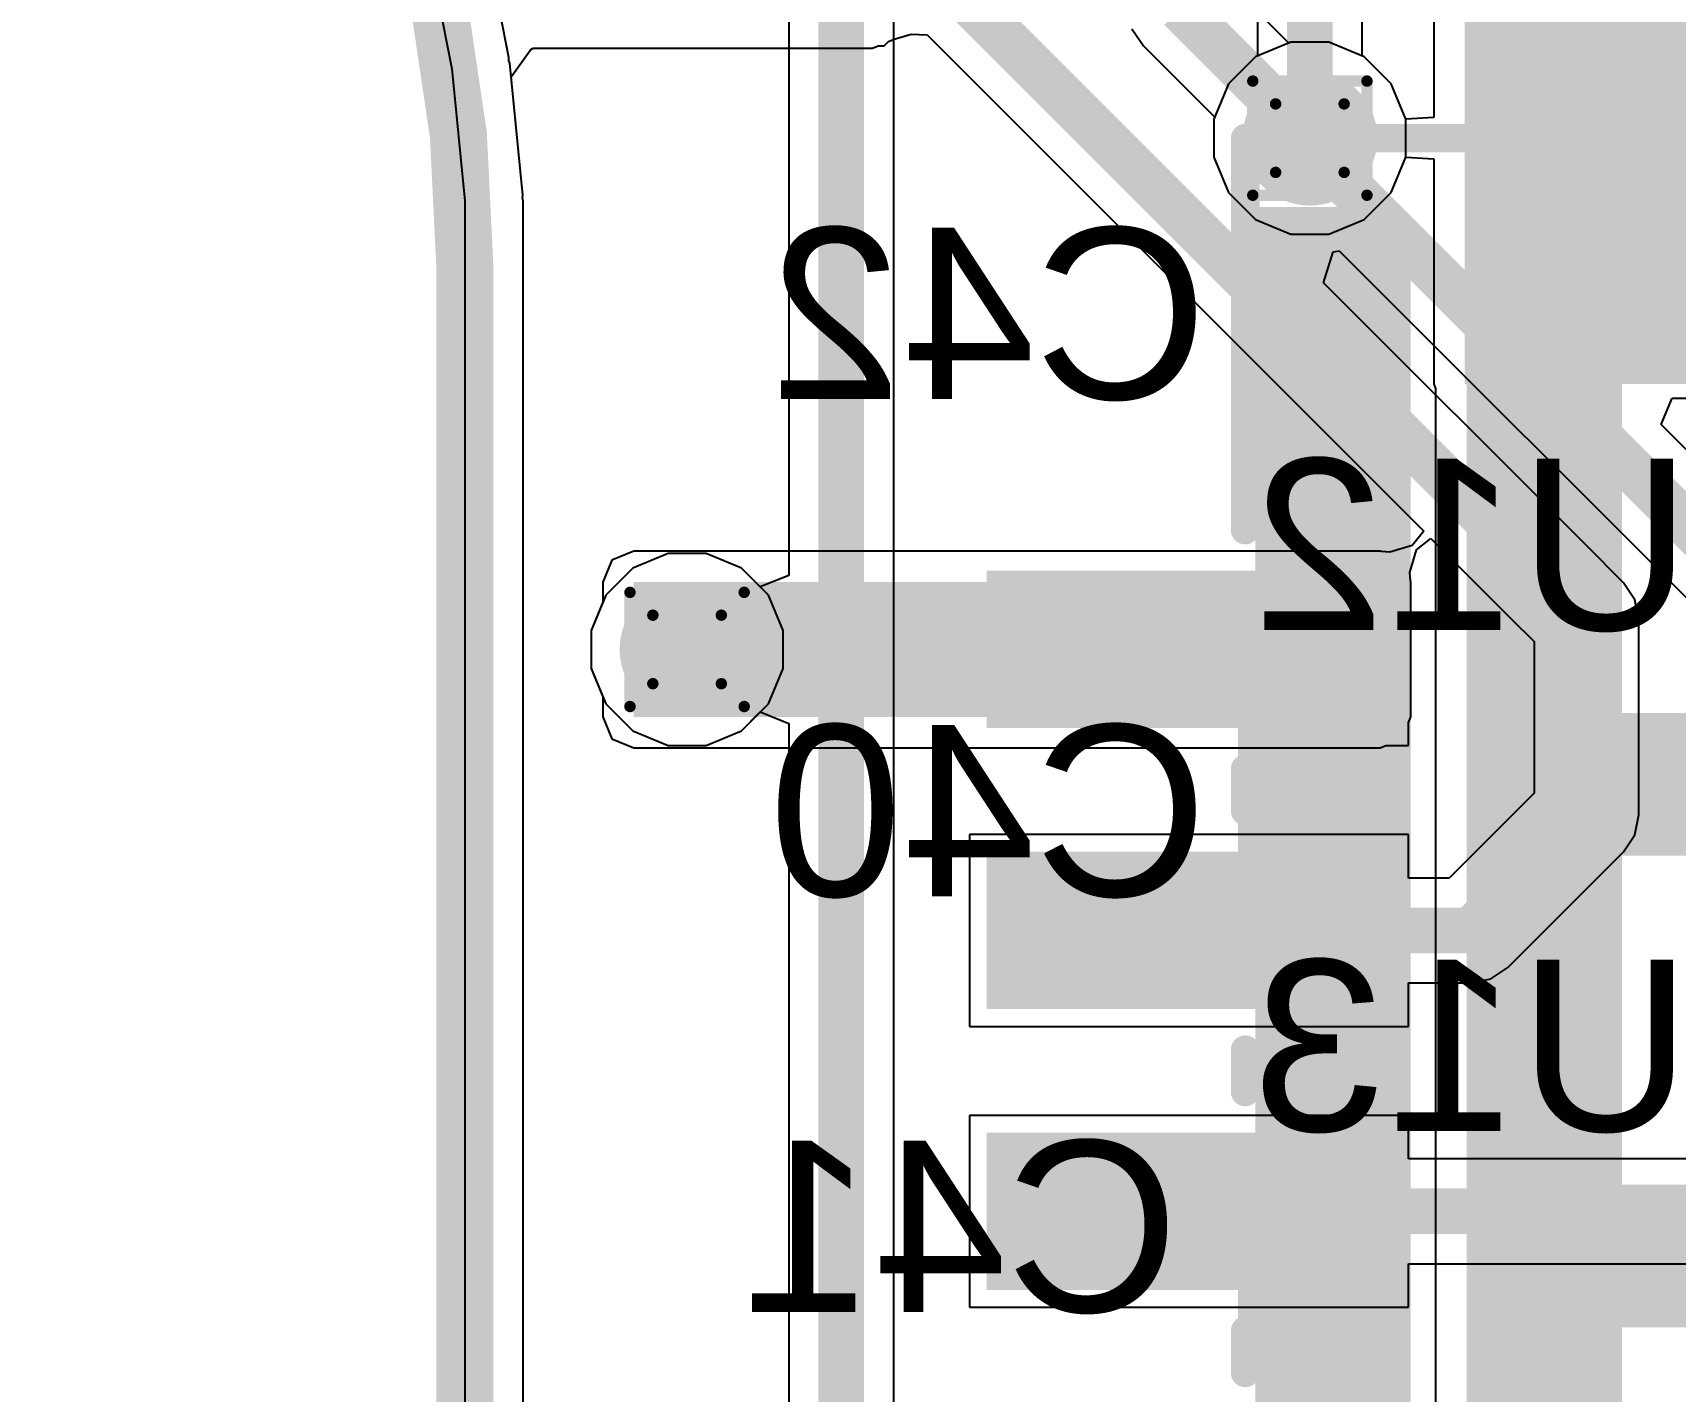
# Model space of a CAD drawing. Header units: inches. Extents: x -22 to 5433, y -13 to 5447.
# Drawn here: x 56.64 to 63.94, y 15.98 to 22.03 of the extents above; entities that cross this region are included whole.
import ezdxf

# ---------------------------------------------------------------- set-up
doc = ezdxf.new("R2010")
doc.units = ezdxf.units.IN
for name, color, linetype in [('Board_outline', 216, 'Continuous'), ('Bottom Layer', 5, 'Continuous'), ('Bottom Overlay', 54, 'Continuous'), ('Bottom Paste', 16, 'Continuous'), ('Bottom Solder', 6, 'Continuous'), ('Dimensions', 6, 'Continuous'), ('Drill Drawing', 1, 'Continuous'), ('Ground', 16, 'Continuous'), ('Multi-Layer', 9, 'Continuous'), ('Power', 76, 'Continuous'), ('Top Layer', 1, 'Continuous'), ('Top Overlay', 2, 'Continuous'), ('Top Paste', 8, 'Continuous'), ('Top Solder', 216, 'Continuous'), ('Via Holes', 16, 'Continuous')]:
    doc.layers.add(name, color=color, linetype=linetype)
doc.styles.add('Arial', font='', dxfattribs={"height": 0.2})
doc.styles.get('Arial').set_extended_font_data('Arial')

msp = doc.modelspace()

# ---------------------------------------------------------------- hatches: boundary and pattern name
at = {"layer": 'Bottom Layer'}
for points in [[(64.81995418, 24.9394472), (63.00797406, 24.9394472), (63.00797406, 20.46267688), (64.81995418, 20.46267688)], [(62.76714396, 21.09767688), (62.07637064, 21.09767688), (62.07637064, 14.16668236), (62.76714396, 14.16668236)], [(62.1525681, 20.46267688), (62.1525681, 21.09767688), (62.6097681, 21.09767688), (62.6097681, 20.46267688)], [(63.70694396, 21.09767688), (63.01617064, 21.09767688), (63.01617064, 12.9992374), (63.70694396, 12.9992374)], [(63.09236809999999, 20.46267688), (63.09236809999999, 21.09767688), (63.5495681, 21.09767688), (63.5495681, 20.46267688)], [(62.1525681, 18.36401204), (62.1525681, 18.99901204), (62.6097681, 18.99901204), (62.6097681, 18.36401204)], [(63.09236809999999, 18.36401204), (63.09236809999999, 18.99901204), (63.5495681, 18.99901204), (63.5495681, 18.36401204)], [(64.81995418, 18.99901458), (63.09237318, 18.99901458), (63.09237318, 18.36401458), (64.81995418, 18.36401458)], [(62.1525681, 16.2653472), (62.1525681, 16.9003472), (62.6097681, 16.9003472), (62.6097681, 16.2653472)], [(63.09236809999999, 16.2653472), (63.09236809999999, 16.9003472), (63.5495681, 16.9003472), (63.5495681, 16.2653472)], [(64.81995418, 16.90034974), (63.09237318, 16.90034974), (63.09237318, 16.26534974), (64.81995418, 16.26534974)]]:
    msp.add_hatch(color=5, dxfattribs=at).paths.add_polyline_path(points)
h = msp.add_hatch(color=5, dxfattribs=at)
edge = h.paths.add_edge_path()
edge.add_arc((62.31933942, 21.55709684), 0.2999994, 0, 360)
h = msp.add_hatch(color=5, dxfattribs=at)
edge = h.paths.add_edge_path()
edge.add_arc((59.54906809999999, 19.28214584), 0.2999994, 0, 360)
at = {"layer": 'Bottom Paste'}
for points in [[(62.1525681, 20.46267688), (62.1525681, 21.09767688), (62.6097681, 21.09767688), (62.6097681, 20.46267688)], [(63.09236809999999, 20.46267688), (63.09236809999999, 21.09767688), (63.5495681, 21.09767688), (63.5495681, 20.46267688)], [(62.1525681, 18.36401204), (62.1525681, 18.99901204), (62.6097681, 18.99901204), (62.6097681, 18.36401204)], [(63.09236809999999, 18.36401204), (63.09236809999999, 18.99901204), (63.5495681, 18.99901204), (63.5495681, 18.36401204)], [(62.1525681, 16.2653472), (62.1525681, 16.9003472), (62.6097681, 16.9003472), (62.6097681, 16.2653472)], [(63.09236809999999, 16.2653472), (63.09236809999999, 16.9003472), (63.5495681, 16.9003472), (63.5495681, 16.2653472)]]:
    msp.add_hatch(color=16, dxfattribs=at).paths.add_polyline_path(points)
at = {"layer": 'Bottom Solder'}
for points in [[(62.09256822, 20.402677), (62.09256822, 21.15767676), (62.66976798, 21.15767676), (62.66976798, 20.402677)], [(63.03236822, 20.402677), (63.03236822, 21.15767676), (63.60956797999999, 21.15767676), (63.60956797999999, 20.402677)], [(62.09256822, 18.30401216), (62.09256822, 19.05901192), (62.66976798, 19.05901192), (62.66976798, 18.30401216)], [(63.03236822, 18.30401216), (63.03236822, 19.05901192), (63.60956797999999, 19.05901192), (63.60956797999999, 18.30401216)], [(62.09256822, 16.20534732), (62.09256822, 16.96034708), (62.66976798, 16.96034708), (62.66976798, 16.20534732)], [(63.03236822, 16.20534732), (63.03236822, 16.96034708), (63.60956797999999, 16.96034708), (63.60956797999999, 16.20534732)]]:
    msp.add_hatch(color=6, dxfattribs=at).paths.add_polyline_path(points)
at = {"layer": 'Ground'}
h = msp.add_hatch(color=16, dxfattribs=at)
edge = h.paths.add_edge_path()
edge.add_arc((62.31933942, 21.55709684), 0.2999994, 0, 360)
h = msp.add_hatch(color=16, dxfattribs=at)
edge = h.paths.add_edge_path()
edge.add_arc((59.54906809999999, 19.28214584), 0.2999994, 0, 360)
at = {"layer": 'Power'}
h = msp.add_hatch(color=76, dxfattribs=at)
edge = h.paths.add_edge_path()
edge.add_arc((62.31933942, 21.55709684), 0.2999994, 0, 360)
h = msp.add_hatch(color=76, dxfattribs=at)
edge = h.paths.add_edge_path()
edge.add_arc((59.54906809999999, 19.28214584), 0.2999994, 0, 360)
at = {"layer": 'Top Layer'}
h = msp.add_hatch(color=1, dxfattribs=at)
edge = h.paths.add_edge_path()
edge.add_arc((62.31933942, 21.55709684), 0.2999994, 0, 360)
for points in [[(63.63149834, 20.52727924), (63.63149834, 21.73728444), (66.33149293999999, 21.73728444), (66.33149293999999, 20.52727924)], [(59.31173304, 18.98214644), (62.6315994, 18.98214644), (62.6315994, 19.58214524), (59.31173304, 19.58214524)], [(60.93160533999999, 18.98214644), (60.93160533999999, 19.58214524), (62.63160193999999, 19.58214524), (62.63160193999999, 18.98214644)], [(60.93160533999999, 17.73195844), (60.93160533999999, 18.33195724), (62.63160193999999, 18.33195724), (62.63160193999999, 17.73195844)], [(60.93160533999999, 16.48202444), (60.93160533999999, 17.08202324), (62.63160193999999, 17.08202324), (62.63160193999999, 16.48202444)]]:
    msp.add_hatch(color=1, dxfattribs=at).paths.add_polyline_path(points)
h = msp.add_hatch(color=1, dxfattribs=at)
edge = h.paths.add_edge_path()
edge.add_arc((59.54906809999999, 19.28214584), 0.2999994, 0, 360)
at = {"layer": 'Top Paste'}
for points in [[(63.63149834, 20.52727924), (63.63149834, 21.73728444), (66.33149293999999, 21.73728444), (66.33149293999999, 20.52727924)], [(60.93160533999999, 18.98214644), (60.93160533999999, 19.58214524), (62.63160193999999, 19.58214524), (62.63160193999999, 18.98214644)], [(60.93160533999999, 17.73195844), (60.93160533999999, 18.33195724), (62.63160193999999, 18.33195724), (62.63160193999999, 17.73195844)], [(60.93160533999999, 16.48202444), (60.93160533999999, 17.08202324), (62.63160193999999, 17.08202324), (62.63160193999999, 16.48202444)]]:
    msp.add_hatch(color=8, dxfattribs=at).paths.add_polyline_path(points)
at = {"layer": 'Top Solder'}
for points in [[(63.58148574, 20.47726664), (63.58148574, 21.78729704), (66.38150553999999, 21.78729704), (66.38150553999999, 20.47726664)], [(60.88159273999999, 18.93213384), (60.88159273999999, 19.63215784), (62.68161454, 19.63215784), (62.68161454, 18.93213384)], [(60.88159273999999, 17.68194584), (60.88159273999999, 18.38196984), (62.68161454, 18.38196984), (62.68161454, 17.68194584)], [(60.88159273999999, 16.43201184), (60.88159273999999, 17.13203584), (62.68161454, 17.13203584), (62.68161454, 16.43201184)]]:
    msp.add_hatch(color=216, dxfattribs=at).paths.add_polyline_path(points)
at = {"layer": 'Via Holes'}
h = msp.add_hatch(color=7, dxfattribs=at)
edge = h.paths.add_edge_path()
edge.add_arc((62.31933942, 21.55709684), 0.1499997, 0, 360)
h = msp.add_hatch(color=7, dxfattribs=at)
edge = h.paths.add_edge_path()
edge.add_arc((59.54906809999999, 19.28214584), 0.1499997, 0, 360)

# ---------------------------------------------------------------- linework, layer by layer
at = {"layer": 'Board_outline'}
for points in [[(52.56063402, 26.9834106, 0.254, 0.254, -0.4142135623730951), (58.56063472, 20.9834099, 0.254, 0.254, 0)], [(58.56063218, 10.00657384, 0.254, 0.254, 0), (58.56063218, 20.9834099, 0.254, 0.254, 0)]]:
    msp.add_lwpolyline(points, format="xyseb", dxfattribs=at)
for points in [[(58.49713217999999, 20.9834099, 0.127, 0.127, 1), (58.62413218, 20.9834099, 0.127, 0.127, 1)], [(58.49713472, 20.9834099, 0.127, 0.127, 1), (58.62413471999999, 20.9834099, 0.127, 0.127, 1)]]:
    msp.add_lwpolyline(points, format="xyseb", close=True, dxfattribs=at)
at = {"layer": 'Bottom Layer'}
for p, q in [((58.75684717999999, 21.91537654), (58.64183852, 22.49356944)), ((62.2256058, 21.98045134), (61.97646735999999, 22.22958978)), ((62.87050925999999, 22.0946472), (62.87050925999999, 21.6488645)), ((61.52805322, 22.04385228), (61.5785789, 21.96823648)), ((61.5785789, 21.96823648), (61.89598492, 21.65083046)), ((62.23440436, 21.98409624), (62.2256058, 21.98045134)), ((62.40427448, 21.98409624), (62.23440436, 21.98409624)), ((62.56121346, 21.91908748), (62.40427448, 21.98409624)), ((62.68133005999999, 21.79897088), (62.56121346, 21.91908748)), ((58.75684717999999, 21.90252922), (58.75684717999999, 21.91537654)), ((58.7605759, 21.89023816), (58.75684717999999, 21.90252922)), ((58.81836089999999, 21.30355404), (58.7605759, 21.89023816)), ((62.74633881999999, 21.64203444), (62.68133005999999, 21.79897088)), ((61.89598492, 21.65083046), (61.89234002, 21.6420319)), ((61.89234002, 21.6420319), (61.89234002, 21.47216178)), ((62.87050925999999, 21.6488645), (62.74633881999999, 21.64203444)), ((61.89234002, 21.47216178), (61.95734878, 21.3152228)), ((62.68133005999999, 21.3152228), (62.74633881999999, 21.47215924)), ((62.74633881999999, 21.47215924), (62.87050925999999, 21.46532918)), ((62.87050925999999, 21.46532918), (62.87050925999999, 20.46267434)), ((58.81710105999999, 21.29077022), (58.81836089999999, 21.30355404)), ((58.81960804, 21.27816928), (58.81710105999999, 21.29077022)), ((58.81960804, 20.9834226), (58.81960804, 21.27816928)), ((61.95734878, 21.3152228), (62.07746538, 21.1951062)), ((62.56121346, 21.1951062), (62.68133005999999, 21.3152228)), ((62.07746538, 21.1951062), (62.23440436, 21.13009744)), ((62.40427448, 21.13009744), (62.56121346, 21.1951062)), ((62.23440436, 21.13009744), (62.40427448, 21.13009744)), ((58.81960296, 10.00657384), (58.81961058, 20.9834099)), ((58.81961058, 20.9834099), (58.81960804, 20.9834226)), ((62.87050925999999, 20.46267434), (62.8787033, 20.44289028)), ((62.8787033, 20.44289028), (62.8787033, 13.99664714)), ((59.46413303999999, 19.70914524), (59.30719405999999, 19.64413648)), ((59.63400315999999, 19.70914524), (59.46413303999999, 19.70914524)), ((59.79094213999999, 19.64413648), (59.63400315999999, 19.70914524)), ((59.30719405999999, 19.64413648), (59.18707746, 19.52401988)), ((59.91105874, 19.52401988), (59.79094213999999, 19.64413648)), ((59.18707746, 19.52401988), (59.12206869999999, 19.3670809)), ((59.9760675, 19.3670809), (59.91105874, 19.52401988)), ((59.12206869999999, 19.3670809), (59.12206869999999, 19.19721078)), ((59.9760675, 19.19721078), (59.9760675, 19.3670809)), ((59.12206869999999, 19.19721078), (59.18707746, 19.0402718)), ((59.91105874, 19.0402718), (59.9760675, 19.19721078)), ((59.18707746, 19.0402718), (59.30719405999999, 18.9201552)), ((59.79094213999999, 18.9201552), (59.91105874, 19.0402718)), ((59.30719405999999, 18.9201552), (59.46413303999999, 18.85514644)), ((59.46413303999999, 18.85514644), (59.63400315999999, 18.85514644)), ((59.63400315999999, 18.85514644), (59.79094213999999, 18.9201552))]:
    msp.add_line(p, q, dxfattribs=at)
msp.add_lwpolyline([(61.74338934, 22.13304692, 0.2032, 0.2032, 0), (62.31933942, 21.55709684, 0.2032, 0.2032, 0)], format="xyseb", dxfattribs=at)
msp.add_lwpolyline([(62.26853942, 21.55709684, 0.1016, 0.1016, 1), (62.37013941999999, 21.55709684, 0.1016, 0.1016, 1)], format="xyseb", close=True, dxfattribs=at)
at = {"layer": 'Bottom Overlay'}
for points in [[(62.0636681, 20.37377688, 0.127, 0.127, 0), (62.0636681, 21.18657688, 0.127, 0.127, 0)], [(62.0636681, 21.18657688, 0.127, 0.127, 0), (62.5716681, 21.18657688, 0.127, 0.127, 0)], [(63.13046809999999, 21.18657688, 0.127, 0.127, 0), (63.6384681, 21.18657688, 0.127, 0.127, 0)], [(63.6384681, 20.37377688, 0.127, 0.127, 0), (63.6384681, 21.18657688, 0.127, 0.127, 0)], [(63.85155124, 20.76157646, 0.0999998, 0.0999998, 0), (64.15635123999999, 20.76157646, 0.0999998, 0.0999998, 0)], [(62.0636681, 20.37377688, 0.127, 0.127, 0), (62.5716681, 20.37377688, 0.127, 0.127, 0)], [(63.13046809999999, 20.37377688, 0.127, 0.127, 0), (63.6384681, 20.37377688, 0.127, 0.127, 0)], [(62.0636681, 19.08791204, 0.127, 0.127, 0), (62.5716681, 19.08791204, 0.127, 0.127, 0)], [(62.0636681, 18.27511204, 0.127, 0.127, 0), (62.0636681, 19.08791204, 0.127, 0.127, 0)], [(63.13046809999999, 19.08791204, 0.127, 0.127, 0), (63.6384681, 19.08791204, 0.127, 0.127, 0)], [(63.6384681, 18.27511204, 0.127, 0.127, 0), (63.6384681, 19.08791204, 0.127, 0.127, 0)], [(63.85155124, 18.66291162, 0.0999998, 0.0999998, 0), (64.15635123999999, 18.66291162, 0.0999998, 0.0999998, 0)], [(62.0636681, 18.27511204, 0.127, 0.127, 0), (62.5716681, 18.27511204, 0.127, 0.127, 0)], [(63.13046809999999, 18.27511204, 0.127, 0.127, 0), (63.6384681, 18.27511204, 0.127, 0.127, 0)], [(62.0636681, 16.1764472, 0.127, 0.127, 0), (62.0636681, 16.9892472, 0.127, 0.127, 0)], [(62.0636681, 16.9892472, 0.127, 0.127, 0), (62.5716681, 16.9892472, 0.127, 0.127, 0)], [(63.13046809999999, 16.9892472, 0.127, 0.127, 0), (63.6384681, 16.9892472, 0.127, 0.127, 0)], [(63.6384681, 16.1764472, 0.127, 0.127, 0), (63.6384681, 16.9892472, 0.127, 0.127, 0)], [(63.85155124, 16.56424678, 0.0999998, 0.0999998, 0), (64.15635123999999, 16.56424678, 0.0999998, 0.0999998, 0)], [(62.0636681, 16.1764472, 0.127, 0.127, 0), (62.5716681, 16.1764472, 0.127, 0.127, 0)], [(63.13046809999999, 16.1764472, 0.127, 0.127, 0), (63.6384681, 16.1764472, 0.127, 0.127, 0)]]:
    msp.add_lwpolyline(points, format="xyseb", dxfattribs=at)
for points in [[(62.03191809999999, 21.18657688, 0.0635, 0.0635, 1), (62.0954181, 21.18657688, 0.0635, 0.0635, 1)], [(62.03191809999999, 21.18657688, 0.0635, 0.0635, 1), (62.0954181, 21.18657688, 0.0635, 0.0635, 1)], [(62.53991809999999, 21.18657688, 0.0635, 0.0635, 1), (62.60341809999999, 21.18657688, 0.0635, 0.0635, 1)], [(63.0987181, 21.18657688, 0.0635, 0.0635, 1), (63.1622181, 21.18657688, 0.0635, 0.0635, 1)], [(63.6067181, 21.18657688, 0.0635, 0.0635, 1), (63.6702181, 21.18657688, 0.0635, 0.0635, 1)], [(63.6067181, 21.18657688, 0.0635, 0.0635, 1), (63.6702181, 21.18657688, 0.0635, 0.0635, 1)], [(63.82655256, 20.76157646, 0.0499999, 0.0499999, 1), (63.87654992, 20.76157646, 0.0499999, 0.0499999, 1)], [(62.03191809999999, 20.37377688, 0.0635, 0.0635, 1), (62.0954181, 20.37377688, 0.0635, 0.0635, 1)], [(62.03191809999999, 20.37377688, 0.0635, 0.0635, 1), (62.0954181, 20.37377688, 0.0635, 0.0635, 1)], [(62.53991809999999, 20.37377688, 0.0635, 0.0635, 1), (62.60341809999999, 20.37377688, 0.0635, 0.0635, 1)], [(63.0987181, 20.37377688, 0.0635, 0.0635, 1), (63.1622181, 20.37377688, 0.0635, 0.0635, 1)], [(63.6067181, 20.37377688, 0.0635, 0.0635, 1), (63.6702181, 20.37377688, 0.0635, 0.0635, 1)], [(63.6067181, 20.37377688, 0.0635, 0.0635, 1), (63.6702181, 20.37377688, 0.0635, 0.0635, 1)], [(62.03191809999999, 19.08791204, 0.0635, 0.0635, 1), (62.0954181, 19.08791204, 0.0635, 0.0635, 1)], [(62.03191809999999, 19.08791204, 0.0635, 0.0635, 1), (62.0954181, 19.08791204, 0.0635, 0.0635, 1)], [(62.53991809999999, 19.08791204, 0.0635, 0.0635, 1), (62.60341809999999, 19.08791204, 0.0635, 0.0635, 1)], [(63.0987181, 19.08791204, 0.0635, 0.0635, 1), (63.1622181, 19.08791204, 0.0635, 0.0635, 1)], [(63.6067181, 19.08791204, 0.0635, 0.0635, 1), (63.6702181, 19.08791204, 0.0635, 0.0635, 1)], [(63.6067181, 19.08791204, 0.0635, 0.0635, 1), (63.6702181, 19.08791204, 0.0635, 0.0635, 1)], [(63.82655256, 18.66291162, 0.0499999, 0.0499999, 1), (63.87654992, 18.66291162, 0.0499999, 0.0499999, 1)], [(62.03191809999999, 18.27511204, 0.0635, 0.0635, 1), (62.0954181, 18.27511204, 0.0635, 0.0635, 1)], [(62.03191809999999, 18.27511204, 0.0635, 0.0635, 1), (62.0954181, 18.27511204, 0.0635, 0.0635, 1)], [(62.53991809999999, 18.27511204, 0.0635, 0.0635, 1), (62.60341809999999, 18.27511204, 0.0635, 0.0635, 1)], [(63.0987181, 18.27511204, 0.0635, 0.0635, 1), (63.1622181, 18.27511204, 0.0635, 0.0635, 1)], [(63.6067181, 18.27511204, 0.0635, 0.0635, 1), (63.6702181, 18.27511204, 0.0635, 0.0635, 1)], [(63.6067181, 18.27511204, 0.0635, 0.0635, 1), (63.6702181, 18.27511204, 0.0635, 0.0635, 1)], [(62.03191809999999, 16.9892472, 0.0635, 0.0635, 1), (62.0954181, 16.9892472, 0.0635, 0.0635, 1)], [(62.03191809999999, 16.9892472, 0.0635, 0.0635, 1), (62.0954181, 16.9892472, 0.0635, 0.0635, 1)], [(62.53991809999999, 16.9892472, 0.0635, 0.0635, 1), (62.60341809999999, 16.9892472, 0.0635, 0.0635, 1)], [(63.0987181, 16.9892472, 0.0635, 0.0635, 1), (63.1622181, 16.9892472, 0.0635, 0.0635, 1)], [(63.6067181, 16.9892472, 0.0635, 0.0635, 1), (63.6702181, 16.9892472, 0.0635, 0.0635, 1)], [(63.6067181, 16.9892472, 0.0635, 0.0635, 1), (63.6702181, 16.9892472, 0.0635, 0.0635, 1)], [(63.82655256, 16.56424678, 0.0499999, 0.0499999, 1), (63.87654992, 16.56424678, 0.0499999, 0.0499999, 1)], [(62.03191809999999, 16.1764472, 0.0635, 0.0635, 1), (62.0954181, 16.1764472, 0.0635, 0.0635, 1)], [(62.03191809999999, 16.1764472, 0.0635, 0.0635, 1), (62.0954181, 16.1764472, 0.0635, 0.0635, 1)], [(62.53991809999999, 16.1764472, 0.0635, 0.0635, 1), (62.60341809999999, 16.1764472, 0.0635, 0.0635, 1)], [(63.0987181, 16.1764472, 0.0635, 0.0635, 1), (63.1622181, 16.1764472, 0.0635, 0.0635, 1)], [(63.6067181, 16.1764472, 0.0635, 0.0635, 1), (63.6702181, 16.1764472, 0.0635, 0.0635, 1)], [(63.6067181, 16.1764472, 0.0635, 0.0635, 1), (63.6702181, 16.1764472, 0.0635, 0.0635, 1)]]:
    msp.add_lwpolyline(points, format="xyseb", close=True, dxfattribs=at)
at = {"layer": 'Dimensions'}
for p, q in [((58.38783852, 22.4430463), (58.50284718, 21.8648534)), ((58.50284718, 21.8648534), (58.56063218, 21.27816928)), ((58.56063218, 21.27816928), (58.56063218, 20.9834099)), ((58.56063472, 20.9834099), (58.5606271, 10.0065713)), ((58.56063218, 20.9834099), (58.56063472, 20.9834099))]:
    msp.add_line(p, q, dxfattribs=at)
at = {"layer": 'Drill Drawing'}
for points in [[(62.06533941999999, 21.81109684, 0.0508, 0.0508, 0), (62.57333942, 21.81109684, 0.0508, 0.0508, 0)], [(62.06533941999999, 21.30309684, 0.0508, 0.0508, 0), (62.06533941999999, 21.81109684, 0.0508, 0.0508, 0)], [(62.57333942, 21.30309684, 0.0508, 0.0508, 0), (62.57333942, 21.81109684, 0.0508, 0.0508, 0)], [(62.16693941999999, 21.70949684, 0.0508, 0.0508, 0), (62.47173941999999, 21.70949684, 0.0508, 0.0508, 0)], [(62.16693941999999, 21.40469684, 0.0508, 0.0508, 0), (62.16693941999999, 21.70949684, 0.0508, 0.0508, 0)], [(62.47173941999999, 21.40469684, 0.0508, 0.0508, 0), (62.47173941999999, 21.70949684, 0.0508, 0.0508, 0)], [(62.16693941999999, 21.40469684, 0.0508, 0.0508, 0), (62.47173941999999, 21.40469684, 0.0508, 0.0508, 0)], [(62.06533941999999, 21.30309684, 0.0508, 0.0508, 0), (62.57333942, 21.30309684, 0.0508, 0.0508, 0)], [(59.2950681, 19.53614584, 0.0508, 0.0508, 0), (59.8030681, 19.53614584, 0.0508, 0.0508, 0)], [(59.2950681, 19.02814584, 0.0508, 0.0508, 0), (59.2950681, 19.53614584, 0.0508, 0.0508, 0)], [(59.8030681, 19.02814584, 0.0508, 0.0508, 0), (59.8030681, 19.53614584, 0.0508, 0.0508, 0)], [(59.3966681, 19.43454584, 0.0508, 0.0508, 0), (59.7014681, 19.43454584, 0.0508, 0.0508, 0)], [(59.3966681, 19.12974584, 0.0508, 0.0508, 0), (59.3966681, 19.43454584, 0.0508, 0.0508, 0)], [(59.7014681, 19.12974584, 0.0508, 0.0508, 0), (59.7014681, 19.43454584, 0.0508, 0.0508, 0)], [(59.3966681, 19.12974584, 0.0508, 0.0508, 0), (59.7014681, 19.12974584, 0.0508, 0.0508, 0)], [(59.2950681, 19.02814584, 0.0508, 0.0508, 0), (59.8030681, 19.02814584, 0.0508, 0.0508, 0)]]:
    msp.add_lwpolyline(points, format="xyseb", dxfattribs=at)
for points in [[(62.05263942, 21.81109684, 0.0254, 0.0254, 1), (62.07803942, 21.81109684, 0.0254, 0.0254, 1)], [(62.05263942, 21.81109684, 0.0254, 0.0254, 1), (62.07803942, 21.81109684, 0.0254, 0.0254, 1)], [(62.56063942, 21.81109684, 0.0254, 0.0254, 1), (62.58603942, 21.81109684, 0.0254, 0.0254, 1)], [(62.56063942, 21.81109684, 0.0254, 0.0254, 1), (62.58603942, 21.81109684, 0.0254, 0.0254, 1)], [(62.15423942, 21.70949684, 0.0254, 0.0254, 1), (62.17963942, 21.70949684, 0.0254, 0.0254, 1)], [(62.15423942, 21.70949684, 0.0254, 0.0254, 1), (62.17963942, 21.70949684, 0.0254, 0.0254, 1)], [(62.45903942, 21.70949684, 0.0254, 0.0254, 1), (62.48443942, 21.70949684, 0.0254, 0.0254, 1)], [(62.45903942, 21.70949684, 0.0254, 0.0254, 1), (62.48443942, 21.70949684, 0.0254, 0.0254, 1)], [(62.15423942, 21.40469684, 0.0254, 0.0254, 1), (62.17963942, 21.40469684, 0.0254, 0.0254, 1)], [(62.15423942, 21.40469684, 0.0254, 0.0254, 1), (62.17963942, 21.40469684, 0.0254, 0.0254, 1)], [(62.45903942, 21.40469684, 0.0254, 0.0254, 1), (62.48443942, 21.40469684, 0.0254, 0.0254, 1)], [(62.45903942, 21.40469684, 0.0254, 0.0254, 1), (62.48443942, 21.40469684, 0.0254, 0.0254, 1)], [(62.05263942, 21.30309684, 0.0254, 0.0254, 1), (62.07803942, 21.30309684, 0.0254, 0.0254, 1)], [(62.05263942, 21.30309684, 0.0254, 0.0254, 1), (62.07803942, 21.30309684, 0.0254, 0.0254, 1)], [(62.56063942, 21.30309684, 0.0254, 0.0254, 1), (62.58603942, 21.30309684, 0.0254, 0.0254, 1)], [(62.56063942, 21.30309684, 0.0254, 0.0254, 1), (62.58603942, 21.30309684, 0.0254, 0.0254, 1)], [(59.28236809999999, 19.53614584, 0.0254, 0.0254, 1), (59.30776809999999, 19.53614584, 0.0254, 0.0254, 1)], [(59.28236809999999, 19.53614584, 0.0254, 0.0254, 1), (59.30776809999999, 19.53614584, 0.0254, 0.0254, 1)], [(59.79036809999999, 19.53614584, 0.0254, 0.0254, 1), (59.81576809999999, 19.53614584, 0.0254, 0.0254, 1)], [(59.79036809999999, 19.53614584, 0.0254, 0.0254, 1), (59.81576809999999, 19.53614584, 0.0254, 0.0254, 1)], [(59.3839681, 19.43454584, 0.0254, 0.0254, 1), (59.40936809999999, 19.43454584, 0.0254, 0.0254, 1)], [(59.3839681, 19.43454584, 0.0254, 0.0254, 1), (59.40936809999999, 19.43454584, 0.0254, 0.0254, 1)], [(59.6887681, 19.43454584, 0.0254, 0.0254, 1), (59.71416809999999, 19.43454584, 0.0254, 0.0254, 1)], [(59.6887681, 19.43454584, 0.0254, 0.0254, 1), (59.71416809999999, 19.43454584, 0.0254, 0.0254, 1)], [(59.3839681, 19.12974584, 0.0254, 0.0254, 1), (59.40936809999999, 19.12974584, 0.0254, 0.0254, 1)], [(59.3839681, 19.12974584, 0.0254, 0.0254, 1), (59.40936809999999, 19.12974584, 0.0254, 0.0254, 1)], [(59.6887681, 19.12974584, 0.0254, 0.0254, 1), (59.71416809999999, 19.12974584, 0.0254, 0.0254, 1)], [(59.6887681, 19.12974584, 0.0254, 0.0254, 1), (59.71416809999999, 19.12974584, 0.0254, 0.0254, 1)], [(59.28236809999999, 19.02814584, 0.0254, 0.0254, 1), (59.30776809999999, 19.02814584, 0.0254, 0.0254, 1)], [(59.28236809999999, 19.02814584, 0.0254, 0.0254, 1), (59.30776809999999, 19.02814584, 0.0254, 0.0254, 1)], [(59.79036809999999, 19.02814584, 0.0254, 0.0254, 1), (59.81576809999999, 19.02814584, 0.0254, 0.0254, 1)], [(59.79036809999999, 19.02814584, 0.0254, 0.0254, 1), (59.81576809999999, 19.02814584, 0.0254, 0.0254, 1)]]:
    msp.add_lwpolyline(points, format="xyseb", close=True, dxfattribs=at)
at = {"layer": 'Ground'}
for p, q in [((62.55241744, 21.92272984), (62.55241744, 25.99399678)), ((62.0862614, 25.89745392), (62.0862614, 21.92272984)), ((60.46794612, 15.8810579), (60.46794612, 25.53082016)), ((60.00179008, 25.43427729999999), (60.00179008, 19.6115813)), ((58.75684717999999, 21.91537654), (58.64183852, 22.49356944)), ((62.07746538, 21.91908748), (61.95734878, 21.79897088)), ((62.0862614, 21.92272984), (62.07746538, 21.91908748)), ((62.56121346, 21.91908748), (62.55241744, 21.92272984)), ((62.68133005999999, 21.79897088), (62.56121346, 21.91908748)), ((58.75684717999999, 21.90252922), (58.75684717999999, 21.91537654)), ((58.7605759, 21.89023816), (58.75684717999999, 21.90252922)), ((58.81836089999999, 21.30355404), (58.7605759, 21.89023816)), ((61.95734878, 21.79897088), (61.89234002, 21.6420319)), ((62.74633881999999, 21.6420319), (62.68133005999999, 21.79897088)), ((61.89234002, 21.6420319), (61.89234002, 21.47216178)), ((62.74633881999999, 21.47216178), (62.74633881999999, 21.6420319)), ((61.89234002, 21.47216178), (61.95734878, 21.3152228)), ((62.68133005999999, 21.3152228), (62.74633881999999, 21.47216178)), ((58.81710105999999, 21.29077022), (58.81836089999999, 21.30355404)), ((58.81960804, 21.27816928), (58.81710105999999, 21.29077022)), ((58.81960804, 20.9834226), (58.81960804, 21.27816928)), ((61.95734878, 21.3152228), (62.07746538, 21.1951062)), ((62.56121346, 21.1951062), (62.68133005999999, 21.3152228)), ((62.07746538, 21.1951062), (62.23440436, 21.13009744)), ((62.40427448, 21.13009744), (62.56121346, 21.1951062)), ((62.23440436, 21.13009744), (62.40427448, 21.13009744)), ((58.81960296, 10.00657384), (58.81961058, 20.9834099)), ((58.81961058, 20.9834099), (58.81960804, 20.9834226)), ((59.46413303999999, 19.70914524), (59.30719405999999, 19.64413648)), ((59.63400315999999, 19.70914524), (59.46413303999999, 19.70914524)), ((59.79094213999999, 19.64413648), (59.63400315999999, 19.70914524)), ((59.30719405999999, 19.64413648), (59.18707746, 19.52401988)), ((59.87479008, 19.56028854), (59.79094213999999, 19.64413648)), ((60.00179008, 19.6115813), (59.87479008, 19.56028854)), ((59.18707746, 19.52401988), (59.12206869999999, 19.3670809)), ((59.12206869999999, 19.3670809), (59.12206869999999, 19.19721078)), ((59.12206869999999, 19.19721078), (59.18707746, 19.0402718)), ((59.18707746, 19.0402718), (59.30719405999999, 18.9201552)), ((59.79094213999999, 18.9201552), (59.87479008, 19.00400314)), ((59.87479008, 19.00400314), (60.00179008, 18.95271038)), ((60.00179008, 18.95271038), (60.00179008, 15.8810579)), ((59.30719405999999, 18.9201552), (59.46413303999999, 18.85514644)), ((59.46413303999999, 18.85514644), (59.63400315999999, 18.85514644)), ((59.63400315999999, 18.85514644), (59.79094213999999, 18.9201552))]:
    msp.add_line(p, q, dxfattribs=at)
for points in [[(62.31933942, 21.55709684, 0.2032, 0.2032, 0), (62.31933942, 25.99399678, 0.2032, 0.2032, 0)], [(60.2348681, 15.5154249, 0.2032, 0.2032, 0), (60.2348681, 25.53082016, 0.2032, 0.2032, 0)]]:
    msp.add_lwpolyline(points, format="xyseb", dxfattribs=at)
msp.add_lwpolyline([(62.26853942, 21.55709684, 0.1016, 0.1016, 1), (62.37013941999999, 21.55709684, 0.1016, 0.1016, 1)], format="xyseb", close=True, dxfattribs=at)
at = {"layer": 'Multi-Layer'}
for p, q in [((58.38783852, 22.4430463), (58.50284718, 21.8648534)), ((58.50284718, 21.8648534), (58.56063218, 21.27816928)), ((58.56063218, 21.27816928), (58.56063218, 20.9834099)), ((58.56063472, 20.9834099), (58.5606271, 10.0065713)), ((58.56063218, 20.9834099), (58.56063472, 20.9834099))]:
    msp.add_line(p, q, dxfattribs=at)
at = {"layer": 'Power'}
for p, q in [((58.75684717999999, 21.91537654), (58.64183852, 22.49356944)), ((62.07746538, 21.91908748), (61.95734878, 21.79897088)), ((62.23440436, 21.98409624), (62.07746538, 21.91908748)), ((62.40427448, 21.98409624), (62.23440436, 21.98409624)), ((62.56121346, 21.91908748), (62.40427448, 21.98409624)), ((62.68133005999999, 21.79897088), (62.56121346, 21.91908748)), ((58.75684717999999, 21.90252922), (58.75684717999999, 21.91537654)), ((58.7605759, 21.89023816), (58.75684717999999, 21.90252922)), ((58.81836089999999, 21.30355404), (58.7605759, 21.89023816)), ((61.95734878, 21.79897088), (61.89234002, 21.6420319)), ((62.74633881999999, 21.6420319), (62.68133005999999, 21.79897088)), ((61.89234002, 21.6420319), (61.89234002, 21.47216178)), ((62.74633881999999, 21.47216178), (62.74633881999999, 21.6420319)), ((61.89234002, 21.47216178), (61.95734878, 21.3152228)), ((62.68133005999999, 21.3152228), (62.74633881999999, 21.47216178)), ((58.81710105999999, 21.29077022), (58.81836089999999, 21.30355404)), ((58.81960804, 21.27816928), (58.81710105999999, 21.29077022)), ((58.81960804, 20.9834226), (58.81960804, 21.27816928)), ((61.95734878, 21.3152228), (62.07746538, 21.1951062)), ((62.56121346, 21.1951062), (62.68133005999999, 21.3152228)), ((62.07746538, 21.1951062), (62.23440436, 21.13009744)), ((62.40427448, 21.13009744), (62.56121346, 21.1951062)), ((62.23440436, 21.13009744), (62.40427448, 21.13009744)), ((58.81960296, 10.00657384), (58.81961058, 20.9834099)), ((58.81961058, 20.9834099), (58.81960804, 20.9834226))]:
    msp.add_line(p, q, dxfattribs=at)
at = {"layer": 'Top Layer'}
for p, q in [((60.44543156, 21.98697914), (60.47069186, 21.9974414)), ((60.47069186, 21.9974414), (60.54615779999999, 22.01996358)), ((60.54615779999999, 22.01996358), (60.61710507999999, 22.01696638)), ((60.61710507999999, 22.01696638), (62.82572905999999, 19.8083424)), ((58.76649155999999, 21.83017986), (58.85263566, 21.94995102)), ((58.85263566, 21.94995102), (58.86378371999999, 21.9571824)), ((58.86378371999999, 21.9571824), (60.37349114, 21.9571824)), ((60.37349114, 21.9571824), (60.39875143999999, 21.96764466)), ((60.39875143999999, 21.96764466), (60.42609708, 21.96764466)), ((60.42609708, 21.96764466), (60.44543156, 21.98697914)), ((58.81836089999999, 21.30355404), (58.76649155999999, 21.83017986)), ((58.81710105999999, 21.29077022), (58.81836089999999, 21.30355404)), ((58.81960804, 21.27816928), (58.81710105999999, 21.29077022)), ((58.81960804, 20.9834226), (58.81960804, 21.27816928)), ((62.3803934, 20.91292236), (62.42219418, 21.05072498)), ((62.42219418, 21.05072498), (62.44967697999999, 21.05619106)), ((62.44967697999999, 21.05619106), (64.24359007999999, 19.26227796)), ((58.81960296, 10.00657384), (58.81961058, 20.9834099)), ((58.81961058, 20.9834099), (58.81960804, 20.9834226)), ((63.54635245999999, 19.74696076), (62.3803934, 20.91292236)), ((63.88216332, 20.28294648), (63.93076622, 20.40027924)), ((63.93076622, 20.40027924), (66.45849294, 20.40027924)), ((64.64147854, 19.52363126), (63.88216332, 20.28294648)), ((62.82572905999999, 19.8083424), (62.774195, 19.74476874)), ((62.774195, 19.74476874), (62.67465494, 19.71455036)), ((62.76400706, 19.62519824), (62.79422543999999, 19.7247383)), ((62.79422543999999, 19.7247383), (62.85779909999999, 19.77627236)), ((62.85779909999999, 19.77627236), (63.21673666, 19.4173348)), ((63.54636007999999, 19.74695568), (63.54635245999999, 19.74696076)), ((63.71437854, 19.57893722), (63.54636007999999, 19.74695568)), ((59.21452978, 19.6793485), (59.17426824, 19.58214524)), ((59.31173304, 19.71961004), (59.21452978, 19.6793485)), ((62.51949904, 19.71961004), (59.31173304, 19.71961004)), ((62.63160193999999, 19.71961258), (62.51949904, 19.71961004)), ((62.63694863999999, 19.71743326), (62.63160193999999, 19.71961258)), ((62.67465494, 19.71455036), (62.63694863999999, 19.71743326)), ((59.17426824, 19.58214524), (59.17426824, 19.49309792)), ((62.76688995999999, 19.58749194), (62.76400706, 19.62519824)), ((62.76906927999999, 19.58214524), (62.76688995999999, 19.58749194)), ((62.76906674, 19.4700398), (62.76906927999999, 19.58214524)), ((63.76490422, 19.50332142), (63.71437854, 19.57893722)), ((59.17426824, 19.49309792), (59.12206869999999, 19.3670809)), ((62.76906674, 18.98214644), (62.76906674, 19.4700398)), ((63.78264612, 19.41412678), (63.76490422, 19.50332142)), ((59.12206869999999, 19.3670809), (59.12206869999999, 19.19721078)), ((63.21673666, 19.4173348), (63.21674428, 19.41732972)), ((63.21674428, 19.41732972), (63.31649008, 19.31758392)), ((63.78264612, 18.54672948), (63.78264612, 19.41412678)), ((63.31649008, 19.31758392), (63.31649008, 18.64327234)), ((59.12206869999999, 19.19721078), (59.17426824, 19.07119376)), ((59.17426824, 19.07119376), (59.17426824, 18.98214644)), ((59.17426824, 18.98214644), (59.21452978, 18.88494318)), ((62.75860194, 18.95688106), (62.76906674, 18.98214644)), ((62.75860194, 18.85514644), (62.75860194, 18.95688106)), ((59.21452978, 18.88494318), (59.31173304, 18.84468164)), ((62.63160193999999, 18.84468164), (62.65686732, 18.85514644)), ((62.65686732, 18.85514644), (62.75860194, 18.85514644)), ((59.31173304, 18.84468164), (62.63160193999999, 18.84468164)), ((63.31649008, 18.64327234), (62.9382536, 18.26503586)), ((63.76490422, 18.45753484), (63.78264612, 18.54672948)), ((62.75860194, 18.45895724), (60.80460533999999, 18.45895724)), ((60.80460533999999, 18.45895724), (60.80460533999999, 17.60495844)), ((62.75860194, 18.26503586), (62.75860194, 18.45895724)), ((63.71437854, 18.38191904), (63.76490422, 18.45753484)), ((63.19960689999999, 17.8671474), (63.71437854, 18.38191904)), ((62.9382536, 18.26503586), (62.75860194, 18.26503586)), ((63.12399109999999, 17.81662172), (63.19960689999999, 17.8671474)), ((62.75860194, 17.60495844), (62.75860194, 17.79887982)), ((62.75860194, 17.79887982), (63.03479646, 17.79887982)), ((63.03479646, 17.79887982), (63.12399109999999, 17.81662172)), ((60.80460533999999, 17.60495844), (62.75860194, 17.60495844)), ((62.75860194, 17.20902324), (60.80460533999999, 17.20902324)), ((60.80460533999999, 17.20902324), (60.80460533999999, 16.35502444)), ((62.75860194, 17.01510186), (62.75860194, 17.20902324)), ((64.07438544, 17.01510186), (62.75860194, 17.01510186)), ((62.75860194, 16.35502444), (62.75860194, 16.54894582)), ((62.75860194, 16.54894582), (64.1709283, 16.54894582)), ((60.80460533999999, 16.35502444), (62.75860194, 16.35502444))]:
    msp.add_line(p, q, dxfattribs=at)
for points in [[(59.9565095, 23.00718538, 0.2032, 0.2032, 0), (63.3815471, 19.58214524, 0.2032, 0.2032, 0)], [(62.31933942, 21.5161495, 0.2032, 0.2032, 0), (62.31933942, 21.55709684, 0.2032, 0.2032, 0)], [(62.31933942, 21.5161495, 0.2032, 0.2032, 0), (64.4766681, 19.35882082, 0.2032, 0.2032, 0)], [(63.3815471, 19.58214524, 0.2032, 0.2032, 0), (63.38154964, 19.58214524, 0.2032, 0.2032, 0)], [(63.38154964, 19.58214524, 0.2032, 0.2032, 0), (63.5495681, 19.41412678, 0.2032, 0.2032, 0)], [(63.5495681, 18.54672948, 0.2032, 0.2032, 0), (63.5495681, 19.41412678, 0.2032, 0.2032, 0)], [(63.03479646, 18.03195784, 0.2032, 0.2032, 0), (63.5495681, 18.54672948, 0.2032, 0.2032, 0)], [(61.6572681, 18.03195784, 0.2032, 0.2032, 0), (61.78160363999999, 18.03195784, 0.2032, 0.2032, 0)], [(61.78160363999999, 18.03195784, 0.2032, 0.2032, 0), (63.03479646, 18.03195784, 0.2032, 0.2032, 0)], [(61.78160363999999, 16.78202384, 0.2032, 0.2032, 0), (64.1709283, 16.78202384, 0.2032, 0.2032, 0)]]:
    msp.add_lwpolyline(points, format="xyseb", dxfattribs=at)
for points in [[(62.26853942, 21.55709684, 0.1016, 0.1016, 1), (62.37013941999999, 21.55709684, 0.1016, 0.1016, 1)], [(62.26853942, 21.5161495, 0.1016, 0.1016, 1), (62.37013941999999, 21.5161495, 0.1016, 0.1016, 1)], [(62.26853942, 21.5161495, 0.1016, 0.1016, 1), (62.37013941999999, 21.5161495, 0.1016, 0.1016, 1)], [(63.33074709999999, 19.58214524, 0.1016, 0.1016, 1), (63.43234709999999, 19.58214524, 0.1016, 0.1016, 1)], [(63.33074709999999, 19.58214524, 0.1016, 0.1016, 1), (63.43234709999999, 19.58214524, 0.1016, 0.1016, 1)], [(63.33074964, 19.58214524, 0.1016, 0.1016, 1), (63.43234964, 19.58214524, 0.1016, 0.1016, 1)], [(63.33074964, 19.58214524, 0.1016, 0.1016, 1), (63.43234964, 19.58214524, 0.1016, 0.1016, 1)], [(63.49876809999999, 19.41412678, 0.1016, 0.1016, 1), (63.60036809999999, 19.41412678, 0.1016, 0.1016, 1)], [(63.49876809999999, 19.41412678, 0.1016, 0.1016, 1), (63.60036809999999, 19.41412678, 0.1016, 0.1016, 1)], [(63.49876809999999, 18.54672948, 0.1016, 0.1016, 1), (63.60036809999999, 18.54672948, 0.1016, 0.1016, 1)], [(63.49876809999999, 18.54672948, 0.1016, 0.1016, 1), (63.60036809999999, 18.54672948, 0.1016, 0.1016, 1)], [(61.60646809999999, 18.03195784, 0.1016, 0.1016, 1), (61.70806809999999, 18.03195784, 0.1016, 0.1016, 1)], [(61.73080364, 18.03195784, 0.1016, 0.1016, 1), (61.83240364, 18.03195784, 0.1016, 0.1016, 1)], [(61.73080364, 18.03195784, 0.1016, 0.1016, 1), (61.83240364, 18.03195784, 0.1016, 0.1016, 1)], [(62.98399646, 18.03195784, 0.1016, 0.1016, 1), (63.08559646, 18.03195784, 0.1016, 0.1016, 1)], [(62.98399646, 18.03195784, 0.1016, 0.1016, 1), (63.08559646, 18.03195784, 0.1016, 0.1016, 1)], [(61.73080364, 16.78202384, 0.1016, 0.1016, 1), (61.83240364, 16.78202384, 0.1016, 0.1016, 1)]]:
    msp.add_lwpolyline(points, format="xyseb", close=True, dxfattribs=at)
at = {"layer": 'Top Overlay'}
for points in [[(62.03161583999999, 19.81328524, 0.12739878, 0.12739878, 0), (62.03161583999999, 21.55709684, 0.12739878, 0.12739878, 0)], [(62.03161583999999, 21.55709684, 0.12739878, 0.12739878, 0), (63.40044724, 21.55709684, 0.12739878, 0.12739878, 0)], [(62.03161583999999, 19.81318364, 0.12739878, 0.12739878, 0), (62.03161583999999, 20.00088964, 0.12739878, 0.12739878, 0)], [(62.03161583999999, 18.56317344, 0.12739878, 0.12739878, 0), (62.03161583999999, 18.75090484, 0.12739878, 0.12739878, 0)], [(62.03161583999999, 17.31316324, 0.12739878, 0.12739878, 0), (62.03161583999999, 17.50089464, 0.12739878, 0.12739878, 0)], [(62.03161583999999, 16.06317844, 0.12739878, 0.12739878, 0), (62.03161583999999, 16.25088444, 0.12739878, 0.12739878, 0)]]:
    msp.add_lwpolyline(points, format="xyseb", dxfattribs=at)
for points in [[(61.99976677999999, 21.55709684, 0.06369812, 0.06369812, 1), (62.06346489999999, 21.55709684, 0.06369812, 0.06369812, 1)], [(61.99976677999999, 21.55709684, 0.06369812, 0.06369812, 1), (62.06346489999999, 21.55709684, 0.06369812, 0.06369812, 1)], [(63.36859817999999, 21.55709684, 0.06369812, 0.06369812, 1), (63.4322963, 21.55709684, 0.06369812, 0.06369812, 1)], [(61.99976677999999, 20.00088964, 0.06369812, 0.06369812, 1), (62.06346489999999, 20.00088964, 0.06369812, 0.06369812, 1)], [(61.99976677999999, 19.81328524, 0.06369812, 0.06369812, 1), (62.06346489999999, 19.81328524, 0.06369812, 0.06369812, 1)], [(61.99976677999999, 19.81318364, 0.06369812, 0.06369812, 1), (62.06346489999999, 19.81318364, 0.06369812, 0.06369812, 1)], [(61.99976677999999, 18.75090484, 0.06369812, 0.06369812, 1), (62.06346489999999, 18.75090484, 0.06369812, 0.06369812, 1)], [(61.99976677999999, 18.56317344, 0.06369812, 0.06369812, 1), (62.06346489999999, 18.56317344, 0.06369812, 0.06369812, 1)], [(61.99976677999999, 17.50089464, 0.06369812, 0.06369812, 1), (62.06346489999999, 17.50089464, 0.06369812, 0.06369812, 1)], [(61.99976677999999, 17.31316324, 0.06369812, 0.06369812, 1), (62.06346489999999, 17.31316324, 0.06369812, 0.06369812, 1)], [(61.99976677999999, 16.25088444, 0.06369812, 0.06369812, 1), (62.06346489999999, 16.25088444, 0.06369812, 0.06369812, 1)], [(61.99976677999999, 16.06317844, 0.06369812, 0.06369812, 1), (62.06346489999999, 16.06317844, 0.06369812, 0.06369812, 1)]]:
    msp.add_lwpolyline(points, format="xyseb", close=True, dxfattribs=at)

# ---------------------------------------------------------------- texts
at = {"layer": 'Bottom Overlay', "style": 'Arial', "text_generation_flag": 2}
for s, p in [('C42', (61.86534489999999, 20.3961238)), ('U12', (64.01634136, 19.36863538)), ('C40', (61.86534489999999, 18.1842918)), ('U13', (64.01634136, 17.13903608)), ('C41', (61.73838807999999, 16.334105))]:
    msp.add_text(s, height=0.7619999999999999, dxfattribs=at).set_placement(p)

doc.saveas('drawing.dxf')
